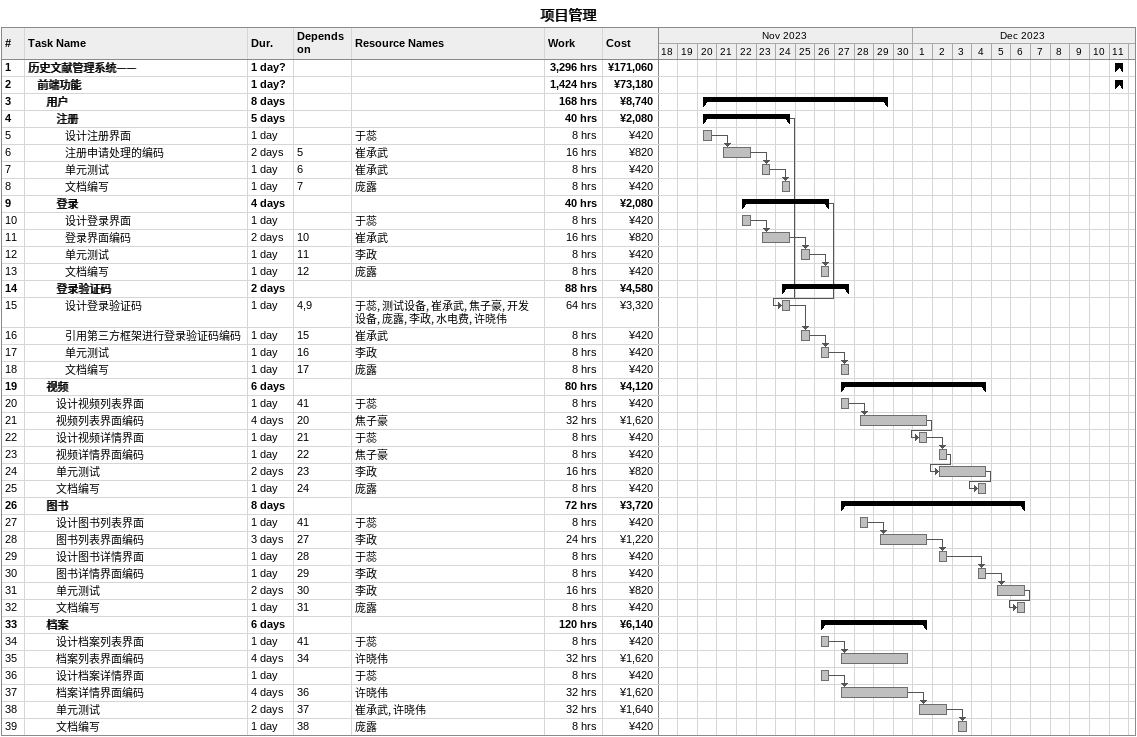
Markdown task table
项目管理

| ID | Level | Task | Duration | Start | Finish | Predecessors | Resources | Work (h) | Cost (¥) |
|---|---|---|---|---|---|---|---|---|---|
| 1 | 1 | **历史文献管理系统——** | 1d? | 2023-12-11 | 2023-12-11 |  |  | 3296 | 171060 |
| 2 | 2 | **前端功能** | 1d? | 2023-12-11 | 2023-12-11 |  |  | 1424 | 73180 |
| 3 | 3 | **用户** | 8d | 2023-11-20 | 2023-11-29 |  |  | 168 | 8740 |
| 4 | 4 | **注册** | 5d | 2023-11-20 | 2023-11-24 |  |  | 40 | 2080 |
| 5 | 5 | 设计注册界面 | 1d | 2023-11-20 | 2023-11-20 |  | 于蕊 | 8 | 420 |
| 6 | 5 | 注册申请处理的编码 | 2d | 2023-11-21 | 2023-11-22 | 5 | 崔承武 | 16 | 820 |
| 7 | 5 | 单元测试 | 1d | 2023-11-23 | 2023-11-23 | 6 | 崔承武 | 8 | 420 |
| 8 | 5 | 文档编写 | 1d | 2023-11-24 | 2023-11-24 | 7 | 庞露 | 8 | 420 |
| 9 | 4 | **登录** | 4d | 2023-11-22 | 2023-11-26 |  |  | 40 | 2080 |
| 10 | 5 | 设计登录界面 | 1d | 2023-11-22 | 2023-11-22 |  | 于蕊 | 8 | 420 |
| 11 | 5 | 登录界面编码 | 2d | 2023-11-23 | 2023-11-24 | 10 | 崔承武 | 16 | 820 |
| 12 | 5 | 单元测试 | 1d | 2023-11-25 | 2023-11-25 | 11 | 李政 | 8 | 420 |
| 13 | 5 | 文档编写 | 1d | 2023-11-26 | 2023-11-26 | 12 | 庞露 | 8 | 420 |
| 14 | 4 | **登录验证码** | 2d | 2023-11-24 | 2023-11-27 |  |  | 88 | 4580 |
| 15 | 5 | 设计登录验证码 | 1d | 2023-11-24 | 2023-11-24 | 4, 9 | 于蕊, 测试设备, 崔承武, 焦子豪, 开发设备, 庞露, 李政, 水电费, 许晓伟 | 64 | 3320 |
| 16 | 5 | 引用第三方框架进行登录验证码编码 | 1d | 2023-11-25 | 2023-11-25 | 15 | 崔承武 | 8 | 420 |
| 17 | 5 | 单元测试 | 1d | 2023-11-26 | 2023-11-26 | 16 | 李政 | 8 | 420 |
| 18 | 5 | 文档编写 | 1d | 2023-11-27 | 2023-11-27 | 17 | 庞露 | 8 | 420 |
| 19 | 3 | **视频** | 6d | 2023-11-27 | 2023-12-04 |  |  | 80 | 4120 |
| 20 | 4 | 设计视频列表界面 | 1d | 2023-11-27 | 2023-11-27 | 41 | 于蕊 | 8 | 420 |
| 21 | 4 | 视频列表界面编码 | 4d | 2023-11-28 | 2023-12-01 | 20 | 焦子豪 | 32 | 1620 |
| 22 | 4 | 设计视频详情界面 | 1d | 2023-12-01 | 2023-12-01 | 21 | 于蕊 | 8 | 420 |
| 23 | 4 | 视频详情界面编码 | 1d | 2023-12-02 | 2023-12-02 | 22 | 焦子豪 | 8 | 420 |
| 24 | 4 | 单元测试 | 2d | 2023-12-02 | 2023-12-04 | 23 | 李政 | 16 | 820 |
| 25 | 4 | 文档编写 | 1d | 2023-12-04 | 2023-12-04 | 24 | 庞露 | 8 | 420 |
| 26 | 3 | **图书** | 8d | 2023-11-27 | 2023-12-06 |  |  | 72 | 3720 |
| 27 | 4 | 设计图书列表界面 | 1d | 2023-11-28 | 2023-11-28 | 41 | 于蕊 | 8 | 420 |
| 28 | 4 | 图书列表界面编码 | 3d | 2023-11-29 | 2023-12-01 | 27 | 李政 | 24 | 1220 |
| 29 | 4 | 设计图书详情界面 | 1d | 2023-12-02 | 2023-12-02 | 28 | 于蕊 | 8 | 420 |
| 30 | 4 | 图书详情界面编码 | 1d | 2023-12-04 | 2023-12-04 | 29 | 李政 | 8 | 420 |
| 31 | 4 | 单元测试 | 2d | 2023-12-05 | 2023-12-06 | 30 | 李政 | 16 | 820 |
| 32 | 4 | 文档编写 | 1d | 2023-12-06 | 2023-12-06 | 31 | 庞露 | 8 | 420 |
| 33 | 3 | **档案** | 6d | 2023-11-26 | 2023-12-01 |  |  | 120 | 6140 |
| 34 | 4 | 设计档案列表界面 | 1d | 2023-11-26 | 2023-11-26 | 41 | 于蕊 | 8 | 420 |
| 35 | 4 | 档案列表界面编码 | 4d | 2023-11-27 | 2023-11-30 | 34 | 许晓伟 | 32 | 1620 |
| 36 | 4 | 设计档案详情界面 | 1d | 2023-11-26 | 2023-11-26 |  | 于蕊 | 8 | 420 |
| 37 | 4 | 档案详情界面编码 | 4d | 2023-11-27 | 2023-11-30 | 36 | 许晓伟 | 32 | 1620 |
| 38 | 4 | 单元测试 | 2d | 2023-12-01 | 2023-12-02 | 37 | 崔承武, 许晓伟 | 32 | 1640 |
| 39 | 4 | 文档编写 | 1d | 2023-12-03 | 2023-12-03 | 38 | 庞露 | 8 | 420 |
